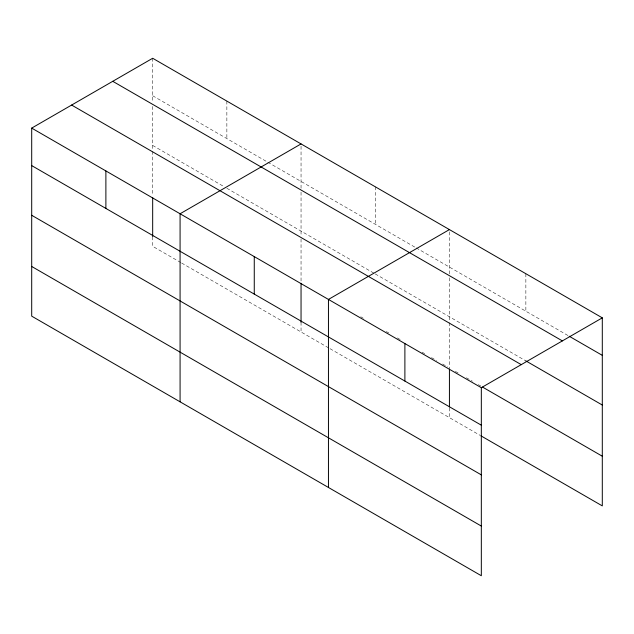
<?xml version="1.0" encoding="UTF-8"?>
<svg xmlns="http://www.w3.org/2000/svg" width="634" height="634" viewBox="0 0 634 634"><rect width="100%" height="100%" fill="white"/><g stroke="black" fill="none" stroke-linecap="round" stroke-linejoin="round"><path stroke-width="0.48" stroke-dasharray="3.17 2.38" d="M301.047 192.142L301.047 235.04M301.047 188.243L301.047 143.926M449.427 277.803L449.427 321.692M449.427 273.904L449.427 229.587M152.675 95.758L266.938 161.733M267.794 162.225L415.318 247.395M416.173 247.886L568.326 335.735M152.675 145.44L224.301 186.792M226.861 188.274L374.385 273.444M375.241 273.936L525.863 360.897M360.738 316.754L363.298 318.228M386.328 331.527L388.88 333.001M397.407 337.922L400.823 339.895M422.141 352.203L424.701 353.677M431.516 357.616L436.636 360.572M442.603 364.019L447.723 366.967M455.37 371.389L458.77 373.347M466.41 377.761L472.362 381.192M478.305 384.624L480.849 386.098M180.817 262.555L152.675 246.309L152.675 236.561M181.665 263.047L329.189 348.217M330.045 348.708L480.001 435.289M525.863 273.722L525.863 311.215M449.427 322.674L449.427 367.958M449.427 407.892L449.427 417.632M375.241 186.761L375.241 224.254M301.047 238.978L301.047 282.288M301.047 322.231L301.047 331.97M226.861 101.091L226.861 138.592M152.675 58.265L152.675 102.581M152.675 106.472L152.675 150.361M152.675 151.344L152.675 195.644"/><path stroke-width="0.95" d="M31.7 128.108L481.325 387.691L481.325 575.735L31.7 316.152L31.7 128.108L152.675 58.265L602.3 317.848L602.3 505.892L480.849 435.78M301.047 143.926L180.08 213.769L180.08 401.813M449.427 229.587L328.452 299.43L328.452 487.475M481.325 387.691L602.3 317.848M569.181 336.226L602.3 355.349M112.749 81.31L562.382 340.902M525.863 360.897L602.3 405.031M71.618 105.054L521.251 364.645M482.553 387.081L602.3 456.218M31.7 165.601L481.325 425.192M31.7 215.283L481.325 474.874M31.7 266.47L481.325 526.061M449.427 368.933L449.427 406.917M404.888 343.565L404.888 381.058M301.047 283.263L301.047 322.231M254.266 256.604L254.266 294.097M152.675 197.602L152.675 236.561M105.886 170.934L105.886 208.435"/></g></svg>
